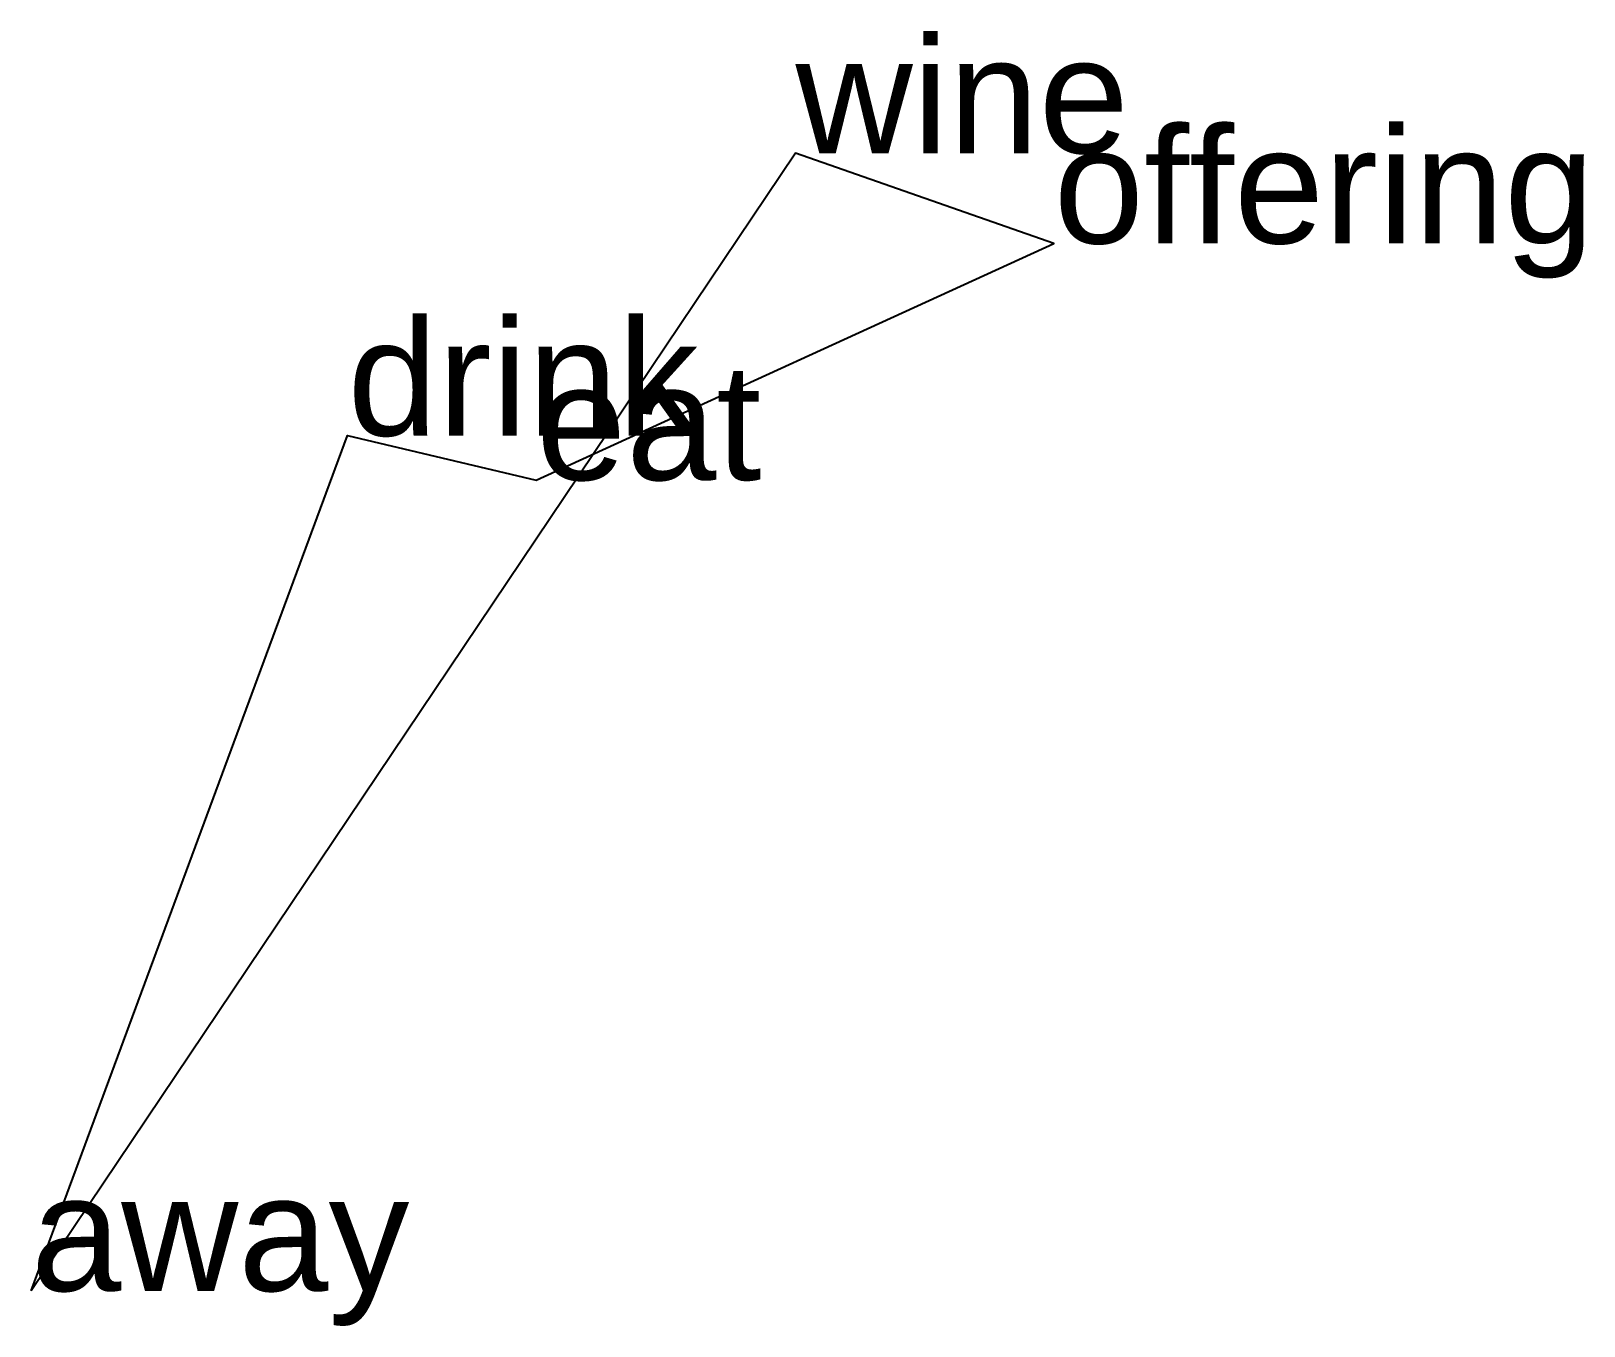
# Model space of a CAD drawing. Extents: x -0.55 to 3.46, y 1.06 to 4.4.
import ezdxf

# ---------------------------------------------------------------- set-up
doc = ezdxf.new("R2010")
doc.units = 0
doc.styles.get("Standard").update_dxf_attribs({"font": 'arial.ttf'})

msp = doc.modelspace()

# ---------------------------------------------------------------- linework, layer by layer
at = {"linetype": 'CONTINUOUS'}
msp.add_polyline3d([(-0.5524, 1.1457, 0), (0.2658, 3.3575, 0), (0.7532, 3.2428, 0), (2.0916, 3.8546, 0), (1.4241, 4.0879, 0), (-0.5524, 1.1457, 0)], dxfattribs=at)

# ---------------------------------------------------------------- texts
for s, p in [('wine', (1.4241, 4.0879)), ('offering', (2.0916, 3.8546)), ('drink', (0.2658, 3.3575)), ('eat', (0.7532, 3.2428)), ('away', (-0.5524, 1.1457))]:
    msp.add_text(s, height=0.3).set_placement(p)

doc.saveas('drawing.dxf')
